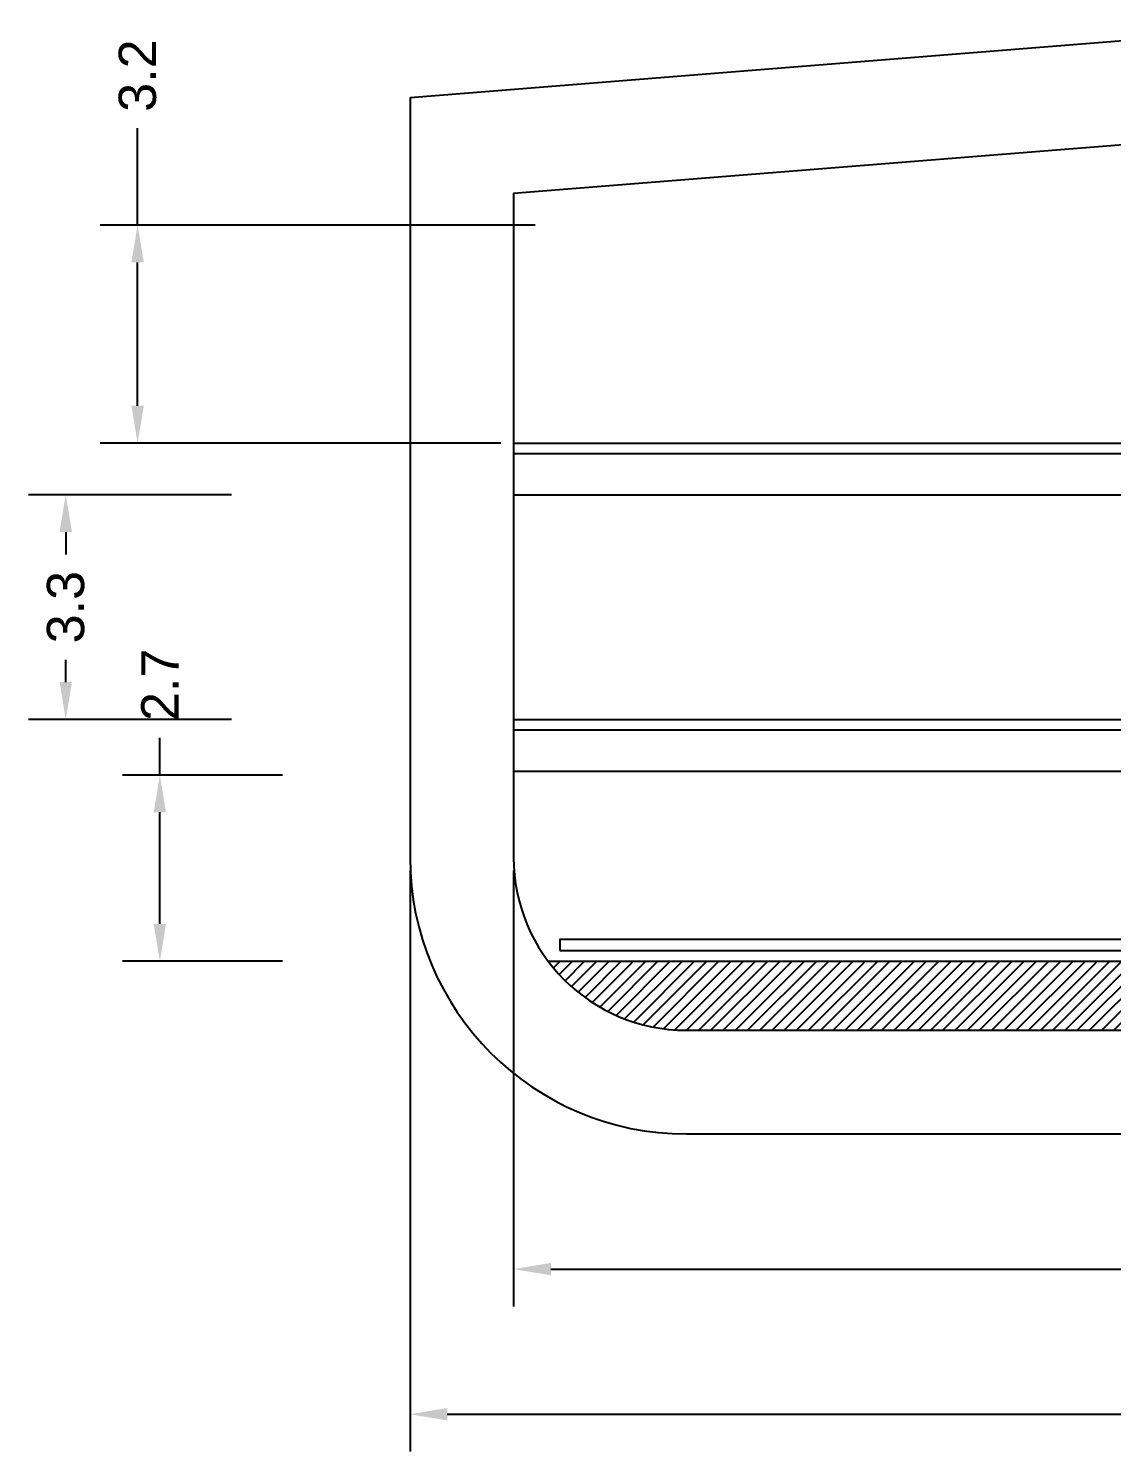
# Model space of a CAD drawing. Header units: inches. Extents: x -6 to 110, y -5 to 21.
# Drawn here: x 34.48 to 50.15, y -4.6 to 16 of the extents above; entities that cross this region are included whole.
import ezdxf

# ---------------------------------------------------------------- set-up
doc = ezdxf.new("R2010")
doc.units = ezdxf.units.IN
doc.header["$MEASUREMENT"] = 0
doc.layers.add('Bamboo', color=2, linetype='Continuous')
doc.layers.add('dims', color=1, linetype='Continuous')
doc.styles.get("Standard").update_dxf_attribs({"font": 'arial.ttf'})
doc.dimstyles.get("Standard").update_dxf_attribs({"dimscale": 3, "dimtxt": 0.18, "dimasz": 0.18, "dimexe": 0.18, "dimexo": 0.0625, "dimgap": 0.09, "dimtad": 0, "dimdec": 1, "dimzin": 0, "dimdsep": 46, "dimtxsty": 'Standard', "dimcen": 0.09, "dimadec": 0, "dimazin": 0, "dimtfac": 1, "dimtdec": 1, "dimtofl": 0, "dimtmove": 0, "dimatfit": 3, "dimfxl": 1, "dimtolj": 1, "dimtzin": 0, "dimarcsym": 0})

# ---------------------------------------------------------------- blocks, each defined once
blk = doc.blocks.new('*D17')
at = {"layer": 'Defpoints', "color": 0, "transparency": 16777216}
for p in [(36.057, 13.154), (42, 13.154), (41.5, 10)]:
    blk.add_point(p, dxfattribs=at)
at = {"layer": 'dims', "color": 0, "lineweight": -2, "transparency": 16777216}
for p, q in [((36.057, 13.154), (36.057, 14.559)), ((41.813, 13.154), (35.517, 13.154)), ((36.057, 10.54), (36.057, 12.614)), ((41.313, 10), (35.517, 10))]:
    blk.add_line(p, q, dxfattribs=at)
at = {"layer": 'dims', "color": 0, "transparency": 16777216}
for points in [[(35.967, 12.614), (36.147, 12.614), (36.057, 13.154)], [(35.967, 10.54), (36.147, 10.54), (36.057, 10)]]:
    blk.add_solid(points, dxfattribs=at)
at = {"layer": 'dims', "color": 0, "transparency": 16777216, "insert": (36.057, 15.318), "char_height": 0.54, "attachment_point": 5, "rotation": 90}
blk.add_mtext('\\A1;3.2', dxfattribs=at)
blk = doc.blocks.new('*D19')
at = {"layer": 'Defpoints', "color": 0, "transparency": 16777216}
for p in [(40, 4), (65, 4), (65, -4.056)]:
    blk.add_point(p, dxfattribs=at)
at = {"layer": 'dims', "color": 0, "lineweight": -2, "transparency": 16777216}
for p, q in [((40, 3.812), (40, -4.596)), ((65, 3.812), (65, -4.596)), ((40.54, -4.056), (51.772, -4.056)), ((64.46, -4.056), (53.722, -4.056))]:
    blk.add_line(p, q, dxfattribs=at)
at = {"layer": 'dims', "color": 0, "transparency": 16777216}
for points in [[(40.54, -3.966), (40.54, -4.146), (40, -4.056)], [(64.46, -3.966), (64.46, -4.146), (65, -4.056)]]:
    blk.add_solid(points, dxfattribs=at)
at = {"layer": 'dims', "color": 0, "transparency": 16777216, "insert": (52.747, -4.056), "char_height": 0.54, "attachment_point": 5}
blk.add_mtext('\\A1;25.0', dxfattribs=at)
blk = doc.blocks.new('*D16')
at = {"layer": 'Defpoints', "color": 0, "transparency": 16777216}
for p in [(35.017, 9.25), (37.603, 9.25), (37.603, 6)]:
    blk.add_point(p, dxfattribs=at)
at = {"layer": 'dims', "color": 0, "lineweight": -2, "transparency": 16777216}
for p, q in [((37.415, 9.25), (34.477, 9.25)), ((35.017, 8.71), (35.017, 8.386)), ((35.017, 6.54), (35.017, 6.864)), ((37.415, 6), (34.477, 6))]:
    blk.add_line(p, q, dxfattribs=at)
at = {"layer": 'dims', "color": 0, "transparency": 16777216}
for points in [[(34.927, 8.71), (35.107, 8.71), (35.017, 9.25)], [(34.927, 6.54), (35.107, 6.54), (35.017, 6)]]:
    blk.add_solid(points, dxfattribs=at)
at = {"layer": 'dims', "color": 0, "transparency": 16777216, "insert": (35.017, 7.625), "char_height": 0.54, "attachment_point": 5, "rotation": 90}
blk.add_mtext('\\A1;3.3', dxfattribs=at)
blk = doc.blocks.new('*D24')
at = {"layer": 'Defpoints', "color": 0, "transparency": 16777216}
for p in [(41.5, 4), (63.5, 4), (63.5, -1.956)]:
    blk.add_point(p, dxfattribs=at)
at = {"layer": 'dims', "color": 0, "lineweight": -2, "transparency": 16777216}
for p, q in [((41.5, 3.812), (41.5, -2.496)), ((63.5, 3.812), (63.5, -2.496)), ((42.04, -1.956), (51.525, -1.956)), ((62.96, -1.956), (53.475, -1.956))]:
    blk.add_line(p, q, dxfattribs=at)
at = {"layer": 'dims', "color": 0, "transparency": 16777216}
for points in [[(42.04, -1.866), (42.04, -2.046), (41.5, -1.956)], [(62.96, -1.866), (62.96, -2.046), (63.5, -1.956)]]:
    blk.add_solid(points, dxfattribs=at)
at = {"layer": 'dims', "color": 0, "transparency": 16777216, "insert": (52.5, -1.956), "char_height": 0.54, "attachment_point": 5}
blk.add_mtext('\\A1;22.0', dxfattribs=at)
blk = doc.blocks.new('*D25')
at = {"layer": 'Defpoints', "color": 0, "transparency": 16777216}
for p in [(36.379, 5.195), (38.34, 5.195), (38.34, 2.5)]:
    blk.add_point(p, dxfattribs=at)
at = {"layer": 'dims', "color": 0, "lineweight": -2, "transparency": 16777216}
for p, q in [((36.379, 5.195), (36.379, 5.735)), ((38.153, 5.195), (35.839, 5.195)), ((36.379, 3.04), (36.379, 4.655)), ((38.153, 2.5), (35.839, 2.5))]:
    blk.add_line(p, q, dxfattribs=at)
at = {"layer": 'dims', "color": 0, "transparency": 16777216}
for points in [[(36.289, 4.655), (36.469, 4.655), (36.379, 5.195)], [(36.289, 3.04), (36.469, 3.04), (36.379, 2.5)]]:
    blk.add_solid(points, dxfattribs=at)
at = {"layer": 'dims', "color": 0, "transparency": 16777216, "insert": (36.379, 6.501), "char_height": 0.54, "attachment_point": 5, "rotation": 90}
blk.add_mtext('\\A1;2.7', dxfattribs=at)

msp = doc.modelspace()

# ---------------------------------------------------------------- hatches: boundary and pattern name
at = {"layer": 'dims'}
h = msp.add_hatch(dxfattribs=at)
h.set_pattern_fill('ANSI31', color=256)
h.set_pattern_definition([(45, (-10, 0), (-0.08838835, 0.08838835), [])])
h.paths.add_polyline_path([(42, 2.5, 0.236068), (44, 1.5), (61, 1.5, 0.236068), (63, 2.5)])

# ---------------------------------------------------------------- linework, layer by layer
for p, q in [((40, 15), (52.5, 16)), ((40, 15), (40, 4)), ((41.5, 13.615), (52.62, 14.505)), ((41.5, 13.615), (41.5, 4)), ((41.5, 10), (63.5, 10)), ((41.5, 9.85), (63.5, 9.85)), ((41.5, 9.25), (63.5, 9.25)), ((41.5, 6), (63.5, 6)), ((41.5, 5.85), (63.5, 5.85)), ((41.5, 5.25), (63.5, 5.25)), ((42, 2.5), (63, 2.5)), ((44, 1.5), (61, 1.5)), ((44, 0), (61, 0))]:
    msp.add_line(p, q)
for radius in [4, 2.5]:
    msp.add_arc((44, 4), radius, 180, 270)
at = {"layer": 'Bamboo'}
msp.add_lwpolyline([(42.167, 2.655), (62.61, 2.655), (62.61, 2.812), (42.167, 2.812)], close=True, dxfattribs=at)

# ---------------------------------------------------------------- dimensions: what is measured, and where the dimension line sits
at = {"layer": 'dims'}
dim = msp.add_linear_dim(base=(36.057, 13.154), p1=(41.5, 10), p2=(42, 13.154), angle=90, dimstyle='Standard', dxfattribs=at)
dim.commit()
dim.dimension.update_dxf_attribs({"geometry": '*D17', "text_midpoint": (36.057, 15.318), "dimtype": 160})
for base, p1, p2, picture, middle in [((35.016826526, 9.25), (37.602585115, 6), (37.602585115, 9.25), '*D16', (35.016826526, 7.625)), ((36.379, 5.195), (38.34, 2.5), (38.34, 5.195), '*D25', (36.379, 6.501))]:
    dim = msp.add_linear_dim(base=base, p1=p1, p2=p2, angle=90, dimstyle='Standard', dxfattribs=at)
    dim.commit()
    dim.dimension.update_dxf_attribs({"geometry": picture, "text_midpoint": middle})
dim = msp.add_linear_dim(base=(65, -4.056), p1=(40, 4), p2=(65, 4), dimstyle='Standard', dxfattribs=at)
dim.commit()
dim.dimension.update_dxf_attribs({"geometry": '*D19', "text_midpoint": (52.747, -4.056), "dimtype": 160})
dim = msp.add_linear_dim(base=(63.5, -1.956), p1=(41.5, 4), p2=(63.5, 4), dimstyle='Standard', dxfattribs=at)
dim.commit()
dim.dimension.update_dxf_attribs({"geometry": '*D24', "text_midpoint": (52.5, -1.956)})

doc.saveas('drawing.dxf')
